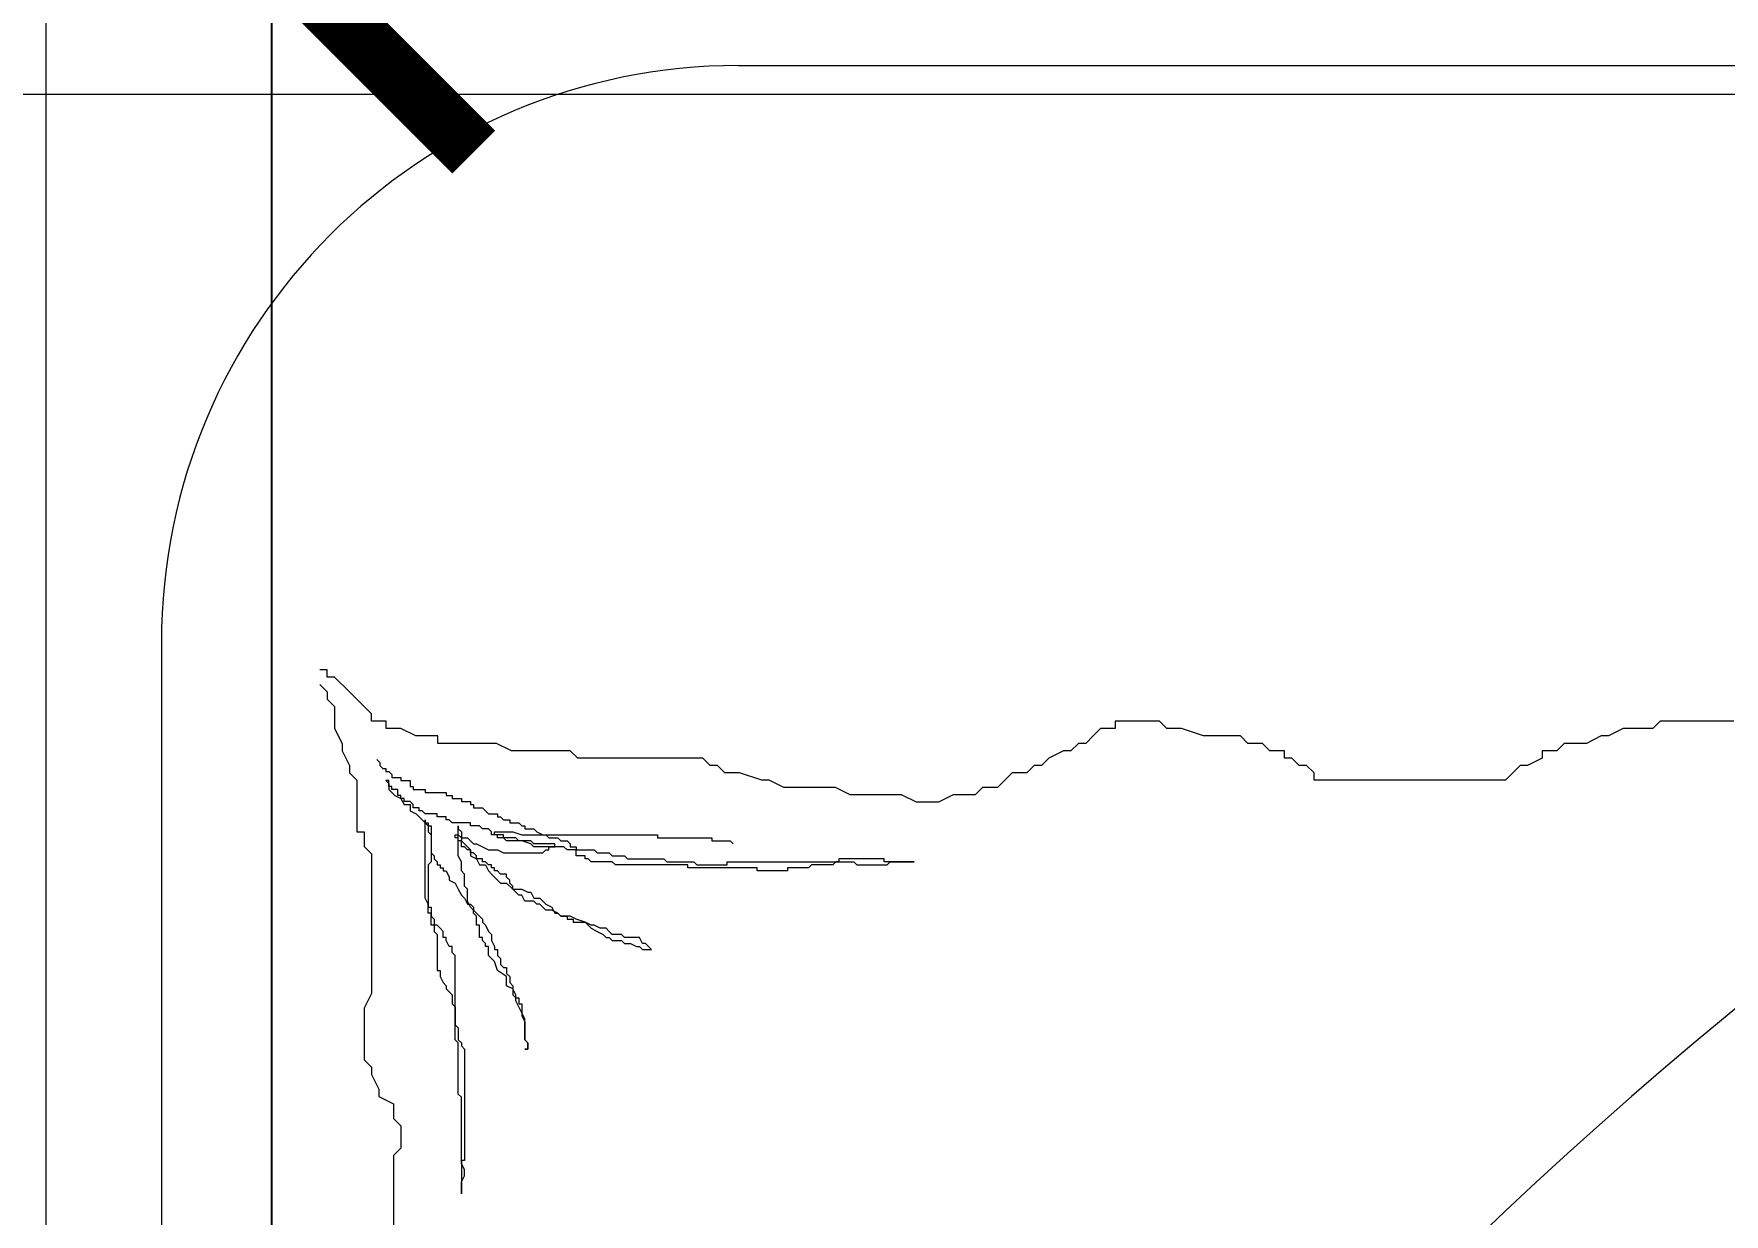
# Model space of a CAD drawing. Extents: x 775040 to 808375, y 4159409 to 4163651.
# Drawn here: x 786037.43 to 786066.72, y 4161966.86 to 4161987.31 of the extents above; entities that cross this region are included whole.
import ezdxf

# ---------------------------------------------------------------- set-up
doc = ezdxf.new("R2010")
doc.units = 0
doc.header["$MEASUREMENT"] = 0
doc.header["$PDMODE"] = 3
doc.linetypes.add('DUZ', pattern=[500, 500])
doc.layers.get('0').update_dxf_attribs({"linetype": 'DUZ'})
for name, color, linetype, lineweight in [('Z_iç ölçü dikey', 111, 'Continuous', 25), ('Z_sıva', 241, 'Continuous', 5), ('Z_tefriş', 73, 'Continuous', 5)]:
    doc.layers.add(name, color=color, linetype=linetype, lineweight=lineweight)
doc.styles.add('OLCUIC', font='ROMANS.SHX', dxfattribs={"width": 0.5})
doc.dimstyles.new('ölçü 50', dxfattribs={"dimtxt": 12.5, "dimasz": 7, "dimexe": 5.3, "dimexo": 5, "dimgap": 2.5, "dimtad": 1, "dimdec": 0, "dimzin": 9, "dimdsep": 46, "dimtxsty": 'OLCUIC', "dimblk1": 'ARCHTICK', "dimblk2": 'ARCHTICK', "dimsah": 1, "dimcen": 0, "dimdle": 5.5, "dimadec": 0, "dimazin": 0, "dimtfac": 1, "dimtdec": 0, "dimtix": 1, "dimtofl": 0, "dimtmove": 1, "dimatfit": 3, "dimldrblk": 'ARCHTICK', "dimfxl": 0, "dimtolj": 1, "dimtzin": 0, "dimarcsym": 0})

# ---------------------------------------------------------------- blocks, each defined once
blk = doc.blocks.new('_ARCHTICK')
at = {"color": 0, "linetype": 'ByBlock', "const_width": 0.15}
blk.add_lwpolyline([(-0.5, -0.5), (0.5, 0.5)], dxfattribs=at)
blk = doc.blocks.new('*D257')
at = {"layer": 'Defpoints', "color": 0, "linetype": 'Continuous', "transparency": 16777216}
for p in [(786041.556, 4161988.755), (786091.017, 4161988.755), (786127.643, 4161898.755)]:
    blk.add_point(p, dxfattribs=at)
at = {"layer": 'Z_iç ölçü dikey', "color": 0, "linetype": 'Continuous', "lineweight": -2, "transparency": 16777216}
for p, q in [((786041.556, 4161893.255), (786041.556, 4161994.255)), ((786066.556, 4161988.755), (786036.256, 4161988.755)), ((786066.556, 4161898.755), (786036.256, 4161898.755))]:
    blk.add_line(p, q, dxfattribs=at)
at = {"layer": 'Z_iç ölçü dikey', "color": 0, "linetype": 'Continuous', "lineweight": -2, "transparency": 16777216, "xscale": 7, "yscale": 7, "zscale": 7}
for p, rotation in [((786041.556, 4161988.755), 90), ((786041.556, 4161898.755), 270)]:
    blk.add_blockref('_ARCHTICK', p, dxfattribs=dict(at, rotation=rotation))
at = {"layer": 'Z_iç ölçü dikey', "color": 0, "linetype": 'Continuous', "transparency": 16777216, "insert": (786032.806, 4161943.755), "char_height": 12.5, "attachment_point": 5, "rotation": 90, "style": 'OLCUIC'}
blk.add_mtext('\\A1;90', dxfattribs=at)
blk = doc.blocks.new('*D258')
at = {"layer": 'Defpoints', "color": 0, "linetype": 'Continuous', "transparency": 16777216}
for p in [(786041.556, 4162013.755), (786091.017, 4162013.755), (786091.017, 4161988.755)]:
    blk.add_point(p, dxfattribs=at)
at = {"layer": 'Z_iç ölçü dikey', "color": 0, "linetype": 'Continuous', "lineweight": -2, "transparency": 16777216}
for p, q in [((786041.556, 4161983.255), (786041.556, 4162019.255)), ((786066.556, 4162013.755), (786036.256, 4162013.755)), ((786066.556, 4161988.755), (786036.256, 4161988.755))]:
    blk.add_line(p, q, dxfattribs=at)
at = {"layer": 'Z_iç ölçü dikey', "color": 0, "linetype": 'Continuous', "lineweight": -2, "transparency": 16777216, "xscale": 7, "yscale": 7, "zscale": 7}
for p, rotation in [((786041.556, 4162013.755), 90), ((786041.556, 4161988.755), 270)]:
    blk.add_blockref('_ARCHTICK', p, dxfattribs=dict(at, rotation=rotation))
at = {"layer": 'Z_iç ölçü dikey', "color": 0, "linetype": 'Continuous', "transparency": 16777216, "insert": (786032.806, 4162001.255), "char_height": 12.5, "attachment_point": 5, "rotation": 90, "style": 'OLCUIC'}
blk.add_mtext('\\A1;25', dxfattribs=at)
blk = doc.blocks.new('*D274')
at = {"layer": 'Defpoints', "color": 0, "linetype": 'Continuous', "transparency": 16777216}
for p in [(786019.866, 4161988.755), (786061.414, 4161988.755), (786066.556, 4161628.755)]:
    blk.add_point(p, dxfattribs=at)
at = {"layer": 'Z_iç ölçü dikey', "color": 0, "linetype": 'Continuous', "lineweight": -2, "transparency": 16777216}
for p, q in [((786019.866, 4161623.255), (786019.866, 4161994.255)), ((786044.866, 4161988.755), (786014.566, 4161988.755)), ((786044.866, 4161628.755), (786014.566, 4161628.755))]:
    blk.add_line(p, q, dxfattribs=at)
at = {"layer": 'Z_iç ölçü dikey', "color": 0, "linetype": 'Continuous', "lineweight": -2, "transparency": 16777216, "xscale": 7, "yscale": 7, "zscale": 7}
for p, rotation in [((786019.866, 4161988.755), 90), ((786019.866, 4161628.755), 270)]:
    blk.add_blockref('_ARCHTICK', p, dxfattribs=dict(at, rotation=rotation))
at = {"layer": 'Z_iç ölçü dikey', "color": 0, "linetype": 'Continuous', "transparency": 16777216, "insert": (786011.116, 4161808.755), "char_height": 12.5, "attachment_point": 5, "rotation": 90, "style": 'OLCUIC'}
blk.add_mtext('\\A1;360', dxfattribs=at)
blk = doc.blocks.new('*D275')
at = {"layer": 'Defpoints', "color": 0, "linetype": 'Continuous', "transparency": 16777216}
for p in [(785999.089, 4161998.755), (786019.866, 4161998.755), (786061.414, 4161988.755)]:
    blk.add_point(p, dxfattribs=at)
at = {"layer": 'Z_iç ölçü dikey', "color": 0, "linetype": 'Continuous', "lineweight": -2, "transparency": 16777216}
for p, q in [((786019.866, 4161998.755), (786019.866, 4162005.755)), ((786004.089, 4161998.755), (786025.166, 4161998.755)), ((786044.866, 4161988.755), (786014.566, 4161988.755)), ((786019.866, 4161988.755), (786019.866, 4161981.755))]:
    blk.add_line(p, q, dxfattribs=at)
at = {"layer": 'Z_iç ölçü dikey', "color": 0, "linetype": 'Continuous', "lineweight": -2, "transparency": 16777216, "xscale": 7, "yscale": 7, "zscale": 7}
for p, rotation in [((786019.866, 4161998.755), 270), ((786019.866, 4161988.755), 90)]:
    blk.add_blockref('_ARCHTICK', p, dxfattribs=dict(at, rotation=rotation))
at = {"layer": 'Z_iç ölçü dikey', "color": 0, "linetype": 'Continuous', "transparency": 16777216, "insert": (786011.116, 4161993.755), "char_height": 12.5, "attachment_point": 5, "rotation": 90, "style": 'OLCUIC'}
blk.add_mtext('\\A1;10', dxfattribs=at)
blk = doc.blocks.new('YATAK 2')
at = {"layer": 'Z_tefriş'}
for p, q in [((-8643.915, 17107.345), (-8643.915, 16917.345)), ((-8631.915, 17105.345), (-8565.915, 17105.345)), ((-8641.915, 17095.345), (-8641.915, 16929.345)), ((-8639.04, 17094.877), (-8639.168, 17094.877)), ((-8639.04, 17094.749), (-8639.04, 17094.877)), ((-8639.168, 17094.622), (-8639.04, 17094.494)), ((-8638.913, 17094.749), (-8639.04, 17094.749)), ((-8638.658, 17094.494), (-8638.913, 17094.749)), ((-8639.04, 17094.494), (-8639.04, 17094.367)), ((-8639.04, 17094.367), (-8638.913, 17094.239)), ((-8638.53, 17094.367), (-8638.658, 17094.494)), ((-8638.275, 17094.112), (-8638.53, 17094.367)), ((-8638.913, 17094.239), (-8638.913, 17093.857)), ((-8638.275, 17093.984), (-8638.275, 17094.112)), ((-8638.02, 17093.984), (-8638.275, 17093.984)), ((-8638.02, 17093.857), (-8638.02, 17093.984)), ((-8625.389, 17093.984), (-8625.389, 17093.857)), ((-8624.624, 17093.984), (-8625.389, 17093.984)), ((-8624.496, 17093.857), (-8624.624, 17093.984)), ((-8615.948, 17093.984), (-8616.076, 17093.857)), ((-8614.672, 17093.984), (-8615.948, 17093.984)), ((-8638.913, 17093.857), (-8638.785, 17093.602)), ((-8637.764, 17093.857), (-8638.02, 17093.857)), ((-8637.509, 17093.73), (-8637.764, 17093.857)), ((-8637.127, 17093.73), (-8637.509, 17093.73)), ((-8637.127, 17093.602), (-8637.127, 17093.73)), ((-8625.772, 17093.73), (-8625.899, 17093.602)), ((-8625.644, 17093.857), (-8625.772, 17093.73)), ((-8625.389, 17093.857), (-8625.644, 17093.857)), ((-8624.241, 17093.857), (-8624.496, 17093.857)), ((-8623.858, 17093.73), (-8624.241, 17093.857)), ((-8623.22, 17093.73), (-8623.858, 17093.73)), ((-8623.093, 17093.602), (-8623.22, 17093.73)), ((-8616.969, 17093.73), (-8617.224, 17093.602)), ((-8616.841, 17093.73), (-8616.969, 17093.73)), ((-8616.586, 17093.857), (-8616.841, 17093.73)), ((-8616.076, 17093.857), (-8616.586, 17093.857)), ((-8638.785, 17093.602), (-8638.785, 17093.475)), ((-8638.785, 17093.475), (-8638.658, 17093.22)), ((-8636.106, 17093.602), (-8637.127, 17093.602)), ((-8635.851, 17093.475), (-8636.106, 17093.602)), ((-8634.83, 17093.475), (-8635.851, 17093.475)), ((-8634.702, 17093.347), (-8634.83, 17093.475)), ((-8626.282, 17093.475), (-8626.537, 17093.347)), ((-8626.155, 17093.475), (-8626.282, 17093.475)), ((-8626.027, 17093.602), (-8626.155, 17093.475)), ((-8625.899, 17093.602), (-8626.027, 17093.602)), ((-8622.837, 17093.602), (-8623.093, 17093.602)), ((-8622.71, 17093.475), (-8622.837, 17093.602)), ((-8622.455, 17093.475), (-8622.71, 17093.475)), ((-8622.455, 17093.347), (-8622.455, 17093.475)), ((-8617.989, 17093.475), (-8617.989, 17093.347)), ((-8617.734, 17093.475), (-8617.989, 17093.475)), ((-8617.607, 17093.602), (-8617.734, 17093.475)), ((-8617.224, 17093.602), (-8617.607, 17093.602)), ((-8638.658, 17093.22), (-8638.658, 17093.092)), ((-8638.182, 17093.325), (-8638.13, 17093.272)), ((-8638.13, 17093.272), (-8638.13, 17093.22)), ((-8638.13, 17093.22), (-8638.078, 17093.168)), ((-8638.078, 17093.168), (-8638.025, 17093.168)), ((-8638.025, 17093.168), (-8638.025, 17093.115)), ((-8638.025, 17093.115), (-8637.973, 17093.115)), ((-8637.973, 17093.115), (-8637.921, 17093.063)), ((-8632.534, 17093.347), (-8634.702, 17093.347)), ((-8632.406, 17093.22), (-8632.534, 17093.347)), ((-8632.278, 17093.22), (-8632.406, 17093.22)), ((-8632.151, 17093.092), (-8632.278, 17093.22)), ((-8626.792, 17093.22), (-8626.92, 17093.092)), ((-8626.665, 17093.22), (-8626.792, 17093.22)), ((-8626.537, 17093.347), (-8626.665, 17093.22)), ((-8622.327, 17093.347), (-8622.455, 17093.347)), ((-8622.2, 17093.22), (-8622.327, 17093.347)), ((-8622.072, 17093.22), (-8622.2, 17093.22)), ((-8621.944, 17093.092), (-8622.072, 17093.22)), ((-8618.372, 17093.22), (-8618.627, 17092.965)), ((-8618.244, 17093.22), (-8618.372, 17093.22)), ((-8617.989, 17093.347), (-8618.244, 17093.22)), ((-8638.658, 17093.092), (-8638.53, 17092.965)), ((-8638.53, 17092.965), (-8638.53, 17092.072)), ((-8638.025, 17092.959), (-8637.973, 17092.906)), ((-8637.973, 17092.959), (-8638.025, 17092.959)), ((-8637.973, 17092.854), (-8637.973, 17092.959)), ((-8637.973, 17092.906), (-8637.973, 17092.802)), ((-8637.921, 17092.854), (-8637.973, 17092.854)), ((-8637.921, 17093.063), (-8637.921, 17093.011)), ((-8637.921, 17093.011), (-8637.764, 17093.011)), ((-8637.921, 17092.802), (-8637.921, 17092.854)), ((-8637.764, 17093.011), (-8637.764, 17092.959)), ((-8637.764, 17092.959), (-8637.607, 17092.959)), ((-8637.607, 17092.959), (-8637.607, 17092.854)), ((-8637.607, 17092.854), (-8637.554, 17092.854)), ((-8637.554, 17092.854), (-8637.554, 17092.802)), ((-8631.896, 17093.092), (-8632.151, 17093.092)), ((-8631.513, 17092.965), (-8631.896, 17093.092)), ((-8631.385, 17092.965), (-8631.513, 17092.965)), ((-8631.13, 17092.837), (-8631.385, 17092.965)), ((-8630.237, 17092.837), (-8631.13, 17092.837)), ((-8629.982, 17092.71), (-8630.237, 17092.837)), ((-8627.686, 17092.837), (-8627.813, 17092.71)), ((-8627.43, 17092.837), (-8627.686, 17092.837)), ((-8627.303, 17092.965), (-8627.43, 17092.837)), ((-8627.175, 17093.092), (-8627.303, 17092.965)), ((-8626.92, 17093.092), (-8627.175, 17093.092)), ((-8621.944, 17092.965), (-8621.944, 17093.092)), ((-8618.627, 17092.965), (-8621.944, 17092.965)), ((-8637.973, 17092.802), (-8637.921, 17092.75)), ((-8637.816, 17092.802), (-8637.921, 17092.802)), ((-8637.921, 17092.75), (-8637.868, 17092.697)), ((-8637.868, 17092.697), (-8637.764, 17092.645)), ((-8637.816, 17092.697), (-8637.816, 17092.802)), ((-8637.764, 17092.697), (-8637.816, 17092.697)), ((-8637.764, 17092.645), (-8637.764, 17092.697)), ((-8637.764, 17092.645), (-8637.711, 17092.541)), ((-8637.711, 17092.645), (-8637.764, 17092.645)), ((-8637.711, 17092.593), (-8637.711, 17092.645)), ((-8637.607, 17092.593), (-8637.711, 17092.593)), ((-8637.711, 17092.541), (-8637.607, 17092.541)), ((-8637.554, 17092.541), (-8637.607, 17092.593)), ((-8637.607, 17092.541), (-8637.607, 17092.436)), ((-8637.554, 17092.802), (-8637.345, 17092.802)), ((-8637.554, 17092.488), (-8637.554, 17092.541)), ((-8637.345, 17092.802), (-8637.345, 17092.75)), ((-8637.345, 17092.75), (-8636.979, 17092.75)), ((-8636.979, 17092.75), (-8636.979, 17092.697)), ((-8636.979, 17092.697), (-8636.874, 17092.697)), ((-8636.874, 17092.697), (-8636.874, 17092.645)), ((-8636.874, 17092.645), (-8636.717, 17092.645)), ((-8636.717, 17092.645), (-8636.717, 17092.593)), ((-8636.717, 17092.593), (-8636.56, 17092.593)), ((-8636.56, 17092.593), (-8636.56, 17092.541)), ((-8636.56, 17092.541), (-8636.508, 17092.541)), ((-8636.508, 17092.541), (-8636.508, 17092.488)), ((-8629.089, 17092.71), (-8629.982, 17092.71)), ((-8628.834, 17092.582), (-8629.089, 17092.71)), ((-8628.451, 17092.582), (-8628.834, 17092.582)), ((-8628.196, 17092.71), (-8628.451, 17092.582)), ((-8627.813, 17092.71), (-8628.196, 17092.71)), ((-8637.607, 17092.436), (-8637.502, 17092.384)), ((-8637.45, 17092.488), (-8637.554, 17092.488)), ((-8637.502, 17092.384), (-8637.45, 17092.331)), ((-8637.45, 17092.436), (-8637.45, 17092.488)), ((-8637.397, 17092.436), (-8637.45, 17092.436)), ((-8637.45, 17092.331), (-8637.345, 17092.227)), ((-8637.345, 17092.384), (-8637.397, 17092.436)), ((-8637.136, 17092.384), (-8637.345, 17092.384)), ((-8637.345, 17092.279), (-8637.345, 17092.227)), ((-8637.345, 17090.92), (-8637.345, 17092.279)), ((-8637.345, 17092.227), (-8637.293, 17092.227)), ((-8637.345, 17092.227), (-8637.293, 17092.175)), ((-8637.293, 17092.227), (-8637.293, 17092.175)), ((-8637.136, 17092.331), (-8637.136, 17092.384)), ((-8636.979, 17092.331), (-8637.136, 17092.331)), ((-8636.979, 17092.279), (-8636.979, 17092.331)), ((-8636.927, 17092.279), (-8636.979, 17092.279)), ((-8636.874, 17092.227), (-8636.927, 17092.279)), ((-8636.56, 17092.227), (-8636.874, 17092.227)), ((-8636.56, 17092.175), (-8636.56, 17092.227)), ((-8636.508, 17092.488), (-8636.351, 17092.488)), ((-8636.351, 17092.488), (-8636.299, 17092.436)), ((-8636.299, 17092.436), (-8636.247, 17092.384)), ((-8636.247, 17092.384), (-8636.09, 17092.384)), ((-8636.09, 17092.384), (-8636.09, 17092.331)), ((-8636.09, 17092.331), (-8636.037, 17092.331)), ((-8636.037, 17092.331), (-8635.985, 17092.279)), ((-8635.985, 17092.279), (-8635.88, 17092.279)), ((-8635.88, 17092.279), (-8635.88, 17092.227)), ((-8635.88, 17092.227), (-8635.723, 17092.227)), ((-8635.723, 17092.227), (-8635.671, 17092.175)), ((-8638.53, 17092.072), (-8638.402, 17092.072)), ((-8638.402, 17092.072), (-8638.402, 17091.818)), ((-8637.293, 17092.175), (-8637.24, 17092.175)), ((-8637.293, 17092.175), (-8637.293, 17092.07)), ((-8637.293, 17092.07), (-8637.24, 17092.018)), ((-8637.24, 17092.175), (-8637.24, 17091.704)), ((-8637.24, 17092.018), (-8637.24, 17091.547)), ((-8636.822, 17092.018), (-8636.77, 17092.018)), ((-8636.822, 17091.966), (-8636.822, 17092.018)), ((-8636.77, 17091.966), (-8636.822, 17091.966)), ((-8636.77, 17092.175), (-8636.77, 17092.122)), ((-8636.77, 17091.652), (-8636.77, 17092.175)), ((-8636.77, 17092.122), (-8636.717, 17092.07)), ((-8636.77, 17092.018), (-8636.717, 17091.966)), ((-8636.77, 17091.913), (-8636.77, 17091.966)), ((-8636.717, 17092.07), (-8636.717, 17091.913)), ((-8636.717, 17091.966), (-8636.613, 17091.966)), ((-8636.613, 17091.966), (-8636.56, 17091.913)), ((-8636.403, 17092.175), (-8636.56, 17092.175)), ((-8636.351, 17092.122), (-8636.403, 17092.175)), ((-8636.247, 17092.122), (-8636.351, 17092.122)), ((-8636.194, 17092.07), (-8636.247, 17092.122)), ((-8636.194, 17092.018), (-8636.194, 17092.07)), ((-8635.985, 17092.018), (-8636.194, 17092.018)), ((-8636.142, 17092.07), (-8635.828, 17092.07)), ((-8636.142, 17092.018), (-8636.142, 17092.07)), ((-8636.09, 17092.018), (-8636.142, 17092.018)), ((-8636.09, 17091.966), (-8636.09, 17092.018)), ((-8635.985, 17091.966), (-8636.09, 17091.966)), ((-8635.985, 17091.966), (-8635.985, 17092.018)), ((-8635.933, 17091.913), (-8635.985, 17091.966)), ((-8635.776, 17091.966), (-8635.985, 17091.966)), ((-8635.828, 17092.07), (-8635.671, 17092.018)), ((-8635.723, 17091.913), (-8635.776, 17091.966)), ((-8635.671, 17092.175), (-8635.619, 17092.175)), ((-8635.671, 17092.018), (-8633.317, 17092.018)), ((-8635.619, 17092.175), (-8635.619, 17092.122)), ((-8635.619, 17092.122), (-8635.462, 17092.122)), ((-8635.462, 17092.122), (-8635.41, 17092.07)), ((-8635.41, 17092.07), (-8635.305, 17092.018)), ((-8635.305, 17092.018), (-8635.253, 17092.018)), ((-8635.253, 17092.018), (-8635.2, 17091.966)), ((-8635.2, 17091.966), (-8635.043, 17091.966)), ((-8635.043, 17091.966), (-8634.991, 17091.913)), ((-8633.317, 17092.018), (-8633.317, 17091.966)), ((-8633.317, 17091.966), (-8632.375, 17091.966)), ((-8632.375, 17091.966), (-8632.375, 17091.913)), ((-8638.402, 17091.818), (-8638.275, 17091.69)), ((-8638.275, 17091.69), (-8638.275, 17089.268)), ((-8637.24, 17091.704), (-8637.188, 17091.652)), ((-8637.188, 17091.652), (-8637.188, 17091.6)), ((-8636.717, 17091.913), (-8636.77, 17091.913)), ((-8636.717, 17091.547), (-8636.77, 17091.652)), ((-8636.717, 17091.809), (-8636.717, 17091.913)), ((-8636.717, 17091.913), (-8636.665, 17091.861)), ((-8636.665, 17091.809), (-8636.717, 17091.809)), ((-8636.665, 17091.861), (-8636.56, 17091.757)), ((-8636.613, 17091.757), (-8636.665, 17091.809)), ((-8636.56, 17091.757), (-8636.613, 17091.757)), ((-8636.56, 17091.913), (-8636.508, 17091.861)), ((-8636.56, 17091.704), (-8636.56, 17091.757)), ((-8636.56, 17091.757), (-8636.56, 17091.652)), ((-8636.508, 17091.704), (-8636.56, 17091.704)), ((-8636.56, 17091.652), (-8636.456, 17091.6)), ((-8636.508, 17091.861), (-8636.456, 17091.861)), ((-8636.456, 17091.652), (-8636.508, 17091.704)), ((-8636.456, 17091.861), (-8636.351, 17091.809)), ((-8636.456, 17091.6), (-8636.456, 17091.652)), ((-8636.351, 17091.809), (-8636.247, 17091.757)), ((-8636.247, 17091.757), (-8636.09, 17091.757)), ((-8636.09, 17091.757), (-8635.985, 17091.704)), ((-8635.985, 17091.704), (-8635.305, 17091.704)), ((-8635.671, 17091.913), (-8635.933, 17091.913)), ((-8635.514, 17091.913), (-8635.723, 17091.913)), ((-8635.514, 17091.861), (-8635.671, 17091.913)), ((-8635.462, 17091.861), (-8635.514, 17091.913)), ((-8635.462, 17091.809), (-8635.514, 17091.861)), ((-8635.096, 17091.861), (-8635.462, 17091.861)), ((-8635.096, 17091.809), (-8635.462, 17091.809)), ((-8635.305, 17091.704), (-8635.253, 17091.757)), ((-8635.253, 17091.757), (-8635.2, 17091.757)), ((-8635.2, 17091.809), (-8635.096, 17091.809)), ((-8635.2, 17091.757), (-8635.2, 17091.809)), ((-8635.096, 17091.809), (-8635.096, 17091.861)), ((-8634.939, 17091.809), (-8635.096, 17091.809)), ((-8634.991, 17091.913), (-8634.886, 17091.913)), ((-8634.886, 17091.757), (-8634.939, 17091.809)), ((-8634.886, 17091.913), (-8634.834, 17091.861)), ((-8634.729, 17091.757), (-8634.886, 17091.757)), ((-8634.834, 17091.861), (-8634.834, 17091.809)), ((-8634.834, 17091.809), (-8634.729, 17091.809)), ((-8634.729, 17091.809), (-8634.729, 17091.757)), ((-8634.729, 17091.652), (-8634.729, 17091.757)), ((-8634.729, 17091.757), (-8634.416, 17091.757)), ((-8634.572, 17091.652), (-8634.729, 17091.652)), ((-8634.572, 17091.6), (-8634.572, 17091.652)), ((-8634.416, 17091.757), (-8634.363, 17091.704)), ((-8634.363, 17091.704), (-8634.154, 17091.704)), ((-8634.154, 17091.704), (-8634.102, 17091.652)), ((-8634.102, 17091.652), (-8633.892, 17091.652)), ((-8633.892, 17091.652), (-8633.84, 17091.6)), ((-8632.375, 17091.913), (-8632.061, 17091.913)), ((-8632.061, 17091.913), (-8632.009, 17091.861)), ((-8637.24, 17091.547), (-8637.293, 17091.495)), ((-8637.293, 17091.495), (-8637.293, 17090.763)), ((-8637.188, 17091.6), (-8637.136, 17091.547)), ((-8637.136, 17091.547), (-8637.136, 17091.495)), ((-8637.136, 17091.495), (-8637.084, 17091.495)), ((-8637.084, 17091.495), (-8637.084, 17091.443)), ((-8637.084, 17091.443), (-8637.031, 17091.443)), ((-8637.031, 17091.443), (-8637.031, 17091.391)), ((-8637.031, 17091.391), (-8636.979, 17091.391)), ((-8636.979, 17091.391), (-8636.927, 17091.286)), ((-8636.717, 17091.391), (-8636.717, 17091.547)), ((-8636.665, 17091.338), (-8636.717, 17091.391)), ((-8636.351, 17091.6), (-8636.456, 17091.6)), ((-8636.456, 17091.6), (-8636.403, 17091.495)), ((-8636.403, 17091.495), (-8636.299, 17091.495)), ((-8636.351, 17091.547), (-8636.351, 17091.6)), ((-8636.299, 17091.547), (-8636.351, 17091.547)), ((-8636.247, 17091.495), (-8636.299, 17091.547)), ((-8636.299, 17091.495), (-8636.247, 17091.391)), ((-8636.194, 17091.495), (-8636.247, 17091.495)), ((-8636.247, 17091.391), (-8636.194, 17091.338)), ((-8636.194, 17091.443), (-8636.194, 17091.495)), ((-8636.142, 17091.443), (-8636.194, 17091.443)), ((-8636.142, 17091.391), (-8636.142, 17091.443)), ((-8636.09, 17091.391), (-8636.142, 17091.391)), ((-8636.037, 17091.338), (-8636.09, 17091.391)), ((-8634.52, 17091.6), (-8634.572, 17091.6)), ((-8634.468, 17091.547), (-8634.52, 17091.6)), ((-8634.102, 17091.547), (-8634.468, 17091.547)), ((-8634.049, 17091.495), (-8634.102, 17091.547)), ((-8632.794, 17091.495), (-8634.049, 17091.495)), ((-8633.84, 17091.6), (-8633.212, 17091.6)), ((-8633.212, 17091.6), (-8633.16, 17091.547)), ((-8633.16, 17091.547), (-8632.689, 17091.547)), ((-8632.794, 17091.443), (-8632.794, 17091.495)), ((-8631.591, 17091.443), (-8632.794, 17091.443)), ((-8632.689, 17091.547), (-8632.637, 17091.495)), ((-8632.637, 17091.495), (-8632.114, 17091.495)), ((-8632.114, 17091.547), (-8629.916, 17091.547)), ((-8632.114, 17091.495), (-8632.114, 17091.547)), ((-8631.591, 17091.391), (-8631.591, 17091.443)), ((-8631.067, 17091.391), (-8631.591, 17091.391)), ((-8631.067, 17091.443), (-8631.067, 17091.391)), ((-8630.701, 17091.443), (-8631.067, 17091.443)), ((-8630.649, 17091.495), (-8630.701, 17091.443)), ((-8630.283, 17091.495), (-8630.649, 17091.495)), ((-8630.23, 17091.547), (-8630.283, 17091.495)), ((-8630.178, 17091.547), (-8630.23, 17091.547)), ((-8630.178, 17091.6), (-8630.178, 17091.547)), ((-8629.393, 17091.6), (-8630.178, 17091.6)), ((-8629.916, 17091.547), (-8629.864, 17091.495)), ((-8629.864, 17091.495), (-8629.341, 17091.495)), ((-8629.393, 17091.547), (-8629.393, 17091.6)), ((-8628.87, 17091.547), (-8629.393, 17091.547)), ((-8629.341, 17091.495), (-8629.289, 17091.547)), ((-8629.289, 17091.547), (-8628.87, 17091.547)), ((-8636.927, 17091.286), (-8636.927, 17091.234)), ((-8636.927, 17091.234), (-8636.822, 17091.182)), ((-8636.822, 17091.182), (-8636.77, 17091.077)), ((-8636.77, 17091.077), (-8636.717, 17090.972)), ((-8636.665, 17091.129), (-8636.665, 17091.338)), ((-8636.613, 17091.077), (-8636.665, 17091.129)), ((-8636.613, 17090.868), (-8636.613, 17091.077)), ((-8636.194, 17091.338), (-8636.142, 17091.286)), ((-8636.142, 17091.286), (-8636.09, 17091.234)), ((-8636.09, 17091.234), (-8636.037, 17091.182)), ((-8635.933, 17091.338), (-8636.037, 17091.338)), ((-8636.037, 17091.182), (-8635.933, 17091.182)), ((-8635.933, 17091.286), (-8635.933, 17091.338)), ((-8635.88, 17091.234), (-8635.933, 17091.286)), ((-8635.933, 17091.182), (-8635.828, 17091.077)), ((-8635.88, 17091.182), (-8635.88, 17091.234)), ((-8635.828, 17091.129), (-8635.88, 17091.182)), ((-8635.828, 17091.077), (-8635.828, 17091.129)), ((-8635.776, 17091.025), (-8635.828, 17091.077)), ((-8635.828, 17091.077), (-8635.671, 17091.077)), ((-8635.671, 17091.077), (-8635.566, 17091.025)), ((-8637.293, 17090.816), (-8637.345, 17090.92)), ((-8637.293, 17090.659), (-8637.293, 17090.816)), ((-8637.293, 17090.763), (-8637.24, 17090.763)), ((-8637.24, 17090.763), (-8637.24, 17090.607)), ((-8636.717, 17090.972), (-8636.665, 17090.92)), ((-8636.665, 17090.92), (-8636.613, 17090.816)), ((-8636.56, 17090.763), (-8636.613, 17090.868)), ((-8636.613, 17090.816), (-8636.56, 17090.816)), ((-8636.56, 17090.816), (-8636.508, 17090.763)), ((-8636.508, 17090.711), (-8636.56, 17090.763)), ((-8636.508, 17090.763), (-8636.508, 17090.711)), ((-8635.723, 17090.972), (-8635.776, 17091.025)), ((-8635.671, 17090.972), (-8635.723, 17090.972)), ((-8635.619, 17090.868), (-8635.671, 17090.972)), ((-8635.462, 17090.868), (-8635.619, 17090.868)), ((-8635.566, 17091.025), (-8635.514, 17091.025)), ((-8635.514, 17091.025), (-8635.462, 17090.92)), ((-8635.462, 17090.92), (-8635.357, 17090.92)), ((-8635.41, 17090.816), (-8635.462, 17090.868)), ((-8635.357, 17090.816), (-8635.41, 17090.816)), ((-8635.357, 17090.92), (-8635.253, 17090.816)), ((-8635.253, 17090.711), (-8635.357, 17090.816)), ((-8635.253, 17090.816), (-8635.148, 17090.763)), ((-8635.148, 17090.763), (-8635.096, 17090.659)), ((-8637.24, 17090.659), (-8637.293, 17090.659)), ((-8637.24, 17090.45), (-8637.24, 17090.659)), ((-8637.24, 17090.607), (-8637.188, 17090.554)), ((-8637.188, 17090.554), (-8637.188, 17090.345)), ((-8636.508, 17090.659), (-8636.508, 17090.711)), ((-8636.508, 17090.711), (-8636.403, 17090.607)), ((-8636.456, 17090.607), (-8636.508, 17090.659)), ((-8636.456, 17090.45), (-8636.456, 17090.607)), ((-8636.403, 17090.607), (-8636.351, 17090.554)), ((-8636.351, 17090.554), (-8636.351, 17090.502)), ((-8636.351, 17090.502), (-8636.299, 17090.45)), ((-8635.148, 17090.711), (-8635.253, 17090.711)), ((-8635.043, 17090.659), (-8635.148, 17090.711)), ((-8635.096, 17090.659), (-8635.043, 17090.659)), ((-8634.991, 17090.607), (-8635.043, 17090.659)), ((-8635.043, 17090.659), (-8634.991, 17090.607)), ((-8634.834, 17090.607), (-8634.991, 17090.607)), ((-8634.991, 17090.607), (-8634.886, 17090.607)), ((-8634.886, 17090.607), (-8634.886, 17090.554)), ((-8634.886, 17090.554), (-8634.782, 17090.554)), ((-8634.729, 17090.554), (-8634.834, 17090.607)), ((-8634.782, 17090.554), (-8634.782, 17090.502)), ((-8634.782, 17090.502), (-8634.572, 17090.502)), ((-8634.572, 17090.502), (-8634.729, 17090.554)), ((-8634.468, 17090.45), (-8634.572, 17090.502)), ((-8634.572, 17090.502), (-8634.52, 17090.45)), ((-8637.136, 17090.45), (-8637.24, 17090.45)), ((-8637.188, 17090.345), (-8637.136, 17090.293)), ((-8637.084, 17090.398), (-8637.136, 17090.45)), ((-8637.136, 17090.293), (-8637.136, 17089.666)), ((-8637.031, 17090.345), (-8637.084, 17090.398)), ((-8637.031, 17090.241), (-8637.031, 17090.345)), ((-8636.979, 17090.241), (-8637.031, 17090.241)), ((-8636.979, 17090.188), (-8636.979, 17090.241)), ((-8636.927, 17090.084), (-8636.979, 17090.188)), ((-8636.403, 17090.45), (-8636.456, 17090.45)), ((-8636.403, 17090.241), (-8636.403, 17090.45)), ((-8636.351, 17090.241), (-8636.403, 17090.241)), ((-8636.351, 17090.188), (-8636.351, 17090.241)), ((-8636.299, 17090.136), (-8636.351, 17090.188)), ((-8636.299, 17090.45), (-8636.247, 17090.345)), ((-8636.247, 17090.345), (-8636.194, 17090.293)), ((-8636.194, 17090.293), (-8636.194, 17090.188)), ((-8636.194, 17090.188), (-8636.142, 17090.084)), ((-8634.52, 17090.45), (-8634.468, 17090.398)), ((-8634.416, 17090.45), (-8634.468, 17090.45)), ((-8634.468, 17090.398), (-8634.363, 17090.345)), ((-8634.311, 17090.398), (-8634.416, 17090.45)), ((-8634.363, 17090.345), (-8634.259, 17090.293)), ((-8634.206, 17090.398), (-8634.311, 17090.398)), ((-8634.259, 17090.293), (-8634.206, 17090.241)), ((-8634.154, 17090.345), (-8634.206, 17090.398)), ((-8634.206, 17090.241), (-8634.154, 17090.241)), ((-8634.102, 17090.293), (-8634.154, 17090.345)), ((-8634.154, 17090.241), (-8634.102, 17090.188)), ((-8633.945, 17090.293), (-8634.102, 17090.293)), ((-8634.102, 17090.188), (-8633.945, 17090.188)), ((-8633.892, 17090.241), (-8633.945, 17090.293)), ((-8633.945, 17090.188), (-8633.892, 17090.136)), ((-8633.631, 17090.241), (-8633.892, 17090.241)), ((-8633.578, 17090.136), (-8633.631, 17090.241)), ((-8636.874, 17090.084), (-8636.927, 17090.084)), ((-8636.874, 17089.979), (-8636.874, 17090.084)), ((-8636.822, 17089.927), (-8636.874, 17089.979)), ((-8636.822, 17088.464), (-8636.822, 17089.927)), ((-8636.299, 17090.084), (-8636.299, 17090.136)), ((-8636.247, 17090.084), (-8636.299, 17090.084)), ((-8636.247, 17089.927), (-8636.247, 17090.084)), ((-8636.142, 17089.823), (-8636.247, 17089.927)), ((-8636.142, 17090.084), (-8636.142, 17090.032)), ((-8636.142, 17090.032), (-8636.09, 17090.032)), ((-8636.09, 17090.032), (-8636.09, 17089.927)), ((-8636.09, 17089.927), (-8636.037, 17089.875)), ((-8633.892, 17090.136), (-8633.788, 17090.136)), ((-8633.788, 17090.136), (-8633.683, 17090.084)), ((-8633.683, 17090.084), (-8633.631, 17090.084)), ((-8633.631, 17090.084), (-8633.578, 17090.032)), ((-8633.526, 17090.136), (-8633.578, 17090.136)), ((-8633.578, 17090.032), (-8633.422, 17090.032)), ((-8633.474, 17090.084), (-8633.526, 17090.136)), ((-8633.422, 17090.032), (-8633.474, 17090.084)), ((-8637.136, 17089.666), (-8637.084, 17089.666)), ((-8637.084, 17089.666), (-8637.084, 17089.561)), ((-8636.09, 17089.666), (-8636.142, 17089.823)), ((-8635.933, 17089.561), (-8636.09, 17089.666)), ((-8636.037, 17089.875), (-8636.037, 17089.77)), ((-8636.037, 17089.77), (-8635.985, 17089.718)), ((-8635.985, 17089.718), (-8635.933, 17089.718)), ((-8635.933, 17089.718), (-8635.933, 17089.613)), ((-8635.933, 17089.613), (-8635.88, 17089.561)), ((-8637.084, 17089.561), (-8637.031, 17089.457)), ((-8637.031, 17089.457), (-8636.979, 17089.404)), ((-8636.979, 17089.404), (-8636.979, 17089.352)), ((-8636.979, 17089.352), (-8636.927, 17089.3)), ((-8636.927, 17089.3), (-8636.874, 17089.248)), ((-8635.933, 17089.404), (-8635.933, 17089.561)), ((-8635.828, 17089.352), (-8635.933, 17089.404)), ((-8635.88, 17089.561), (-8635.88, 17089.457)), ((-8635.88, 17089.457), (-8635.828, 17089.404)), ((-8635.828, 17089.404), (-8635.828, 17089.248)), ((-8635.776, 17089.248), (-8635.828, 17089.352)), ((-8638.275, 17089.268), (-8638.402, 17089.013)), ((-8638.402, 17089.013), (-8638.402, 17088.121)), ((-8636.874, 17089.248), (-8636.874, 17089.091)), ((-8636.874, 17089.091), (-8636.822, 17089.039)), ((-8636.822, 17089.039), (-8636.822, 17088.725)), ((-8635.828, 17089.248), (-8635.776, 17089.195)), ((-8635.776, 17089.143), (-8635.776, 17089.248)), ((-8635.776, 17089.195), (-8635.723, 17089.195)), ((-8635.723, 17089.039), (-8635.776, 17089.143)), ((-8635.723, 17089.195), (-8635.723, 17089.091)), ((-8635.723, 17089.091), (-8635.671, 17089.091)), ((-8635.671, 17088.934), (-8635.723, 17089.039)), ((-8635.671, 17089.091), (-8635.671, 17088.882)), ((-8636.822, 17088.725), (-8636.77, 17088.673)), ((-8635.619, 17088.829), (-8635.671, 17088.934)), ((-8635.671, 17088.882), (-8635.619, 17088.777)), ((-8635.619, 17088.464), (-8635.619, 17088.829)), ((-8635.619, 17088.777), (-8635.619, 17088.464)), ((-8636.77, 17088.411), (-8636.822, 17088.464)), ((-8636.77, 17088.673), (-8636.77, 17088.464)), ((-8636.77, 17088.464), (-8636.717, 17088.411)), ((-8635.566, 17088.411), (-8635.619, 17088.464)), ((-8635.619, 17088.464), (-8635.566, 17088.411)), ((-8638.402, 17088.121), (-8638.275, 17087.993)), ((-8636.77, 17087.523), (-8636.77, 17088.411)), ((-8636.717, 17088.411), (-8636.717, 17088.359)), ((-8636.717, 17088.359), (-8636.665, 17088.307)), ((-8636.665, 17088.307), (-8636.665, 17086.373)), ((-8635.619, 17088.307), (-8635.566, 17088.307)), ((-8635.566, 17088.307), (-8635.619, 17088.307)), ((-8635.566, 17088.307), (-8635.566, 17088.411)), ((-8635.566, 17088.411), (-8635.566, 17088.307)), ((-8638.275, 17087.993), (-8638.275, 17087.866)), ((-8638.275, 17087.866), (-8638.147, 17087.611)), ((-8638.147, 17087.611), (-8638.147, 17087.484)), ((-8638.147, 17087.484), (-8637.892, 17087.356)), ((-8637.892, 17087.356), (-8637.892, 17087.101)), ((-8636.717, 17087.47), (-8636.77, 17087.523)), ((-8636.717, 17086.321), (-8636.717, 17087.47)), ((-8637.892, 17087.101), (-8637.764, 17086.974)), ((-8637.764, 17086.974), (-8637.764, 17086.591)), ((-8637.764, 17086.591), (-8637.892, 17086.464)), ((-8637.892, 17086.464), (-8637.892, 17084.297)), ((-8636.717, 17086.373), (-8636.717, 17085.798)), ((-8636.665, 17086.373), (-8636.717, 17086.373)), ((-8636.665, 17086.216), (-8636.717, 17086.321)), ((-8636.717, 17086.007), (-8636.665, 17086.111)), ((-8636.665, 17086.111), (-8636.665, 17086.216)), ((-8636.717, 17085.798), (-8636.717, 17086.007))]:
    blk.add_line(p, q, dxfattribs=at)
for centre, radius, start, end in [((-8631.915, 17095.345), 10, 90, 180), ((-8565.816, 17029.467), 77, 99.79451, 171.22544)]:
    blk.add_arc(centre, radius, start, end, dxfattribs=at)

msp = doc.modelspace()

# ---------------------------------------------------------------- linework, layer by layer
at = {"layer": 'Z_sıva', "linetype": 'Continuous'}
msp.add_lwpolyline([(785730.143, 4161726.255), (785730.143, 4161986.255), (785725.143, 4161986.255), (785725.143, 4161998.755), (785725.143, 4162021.255), (785790.143, 4162021.255), (785790.143, 4162001.255), (786020.143, 4162001.255), (786020.143, 4162021.255), (786055.143, 4162021.255), (786055.143, 4162201.255), (786085.143, 4162201.255), (786085.143, 4162016.255), (786155.143, 4162016.255), (786155.143, 4161896.255), (786125.143, 4161896.255), (786125.143, 4161986.255), (785745.143, 4161986.255), (785745.143, 4161726.255)], close=True, dxfattribs=at)

# ---------------------------------------------------------------- block references
at = {"layer": 'Z_tefriş'}
msp.add_blockref('YATAK 2', (794681.558, 4144881.41), dxfattribs=at)

# ---------------------------------------------------------------- dimensions: what is measured, and where the dimension line sits
at = {"layer": 'Z_iç ölçü dikey', "linetype": 'Continuous'}
for base, p1, p2, picture, middle in [((786041.556, 4162013.755), (786091.017, 4161988.755), (786091.017, 4162013.755), '*D258', (786032.806, 4162001.255)), ((786019.866, 4161998.755), (786061.414, 4161988.755), (785999.089, 4161998.755), '*D275', (786011.116, 4161993.755)), ((786019.866, 4161988.755), (786066.556, 4161628.755), (786061.414, 4161988.755), '*D274', (786011.116, 4161808.755)), ((786041.556, 4161988.755), (786127.643, 4161898.755), (786091.017, 4161988.755), '*D257', (786032.806, 4161943.755))]:
    dim = msp.add_linear_dim(base=base, p1=p1, p2=p2, angle=90, dimstyle='ölçü 50', dxfattribs=at)
    dim.commit()
    dim.dimension.update_dxf_attribs({"geometry": picture, "text_midpoint": middle})

doc.saveas('drawing.dxf')
